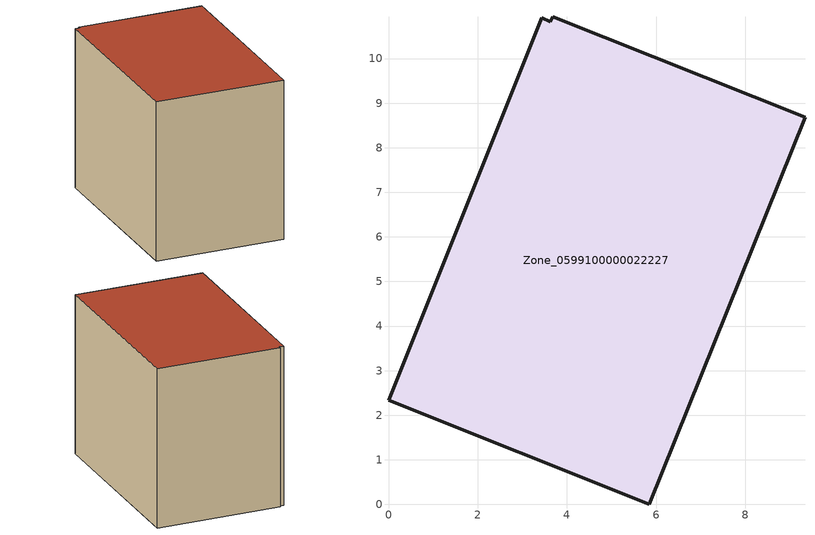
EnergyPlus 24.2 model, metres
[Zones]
Zone_0599100000022227
 floor ground (C_G): 3.44,10.91 3.63,10.83 3.68,10.94 9.34,8.68 5.85,0 0,2.34 z0.28
 wall outside (C_F): 3.44,10.91 0,2.34 5.85,0 9.34,8.68 3.68,10.94 3.63,10.83 3.44,10.91 z0.28:8.13
 roof outside (C_R): 3.63,10.83 3.44,10.91 0,2.34 5.85,0 9.34,8.68 3.68,10.94 z8.13
[BUILDING]
Pand.0599100000022227: North Axis=0; Terrain=City; Loads Convergence Tolerance Value=0.04; Temperature Convergence Tolerance Value=0.4; Solar Distribution=FullExterior; Maximum Number of Warmup Days=25; Minimum Number of Warmup Days=1
[Site:Location]
Rotterdam.The.Hague.AP_ZH_NLD Design_Conditions: Latitude=51.96; Longitude=4.45; Time Zone=1; Elevation=-4.5
[SITE:GROUNDTEMPERATURE:BUILDINGSURFACE]
18, 18, 18, 18, 18, 18, 18, 18, 18, 18, 18, 18
[MATERIAL] Thermal Absorptance=0.9; Solar Absorptance=0.7; Visible Absorptance=0.7
Name | Roughness | Thickness | Conductivity | Density | Specific Heat
G.TC.1965-1974 | MediumSmooth | 0.15 | 0.882353 | 540 | 1210
F.TC.1965-1974 | Rough | 0.3 | 0.697674 | 1920 | 840
R.TC.1965-1974 | MediumRough | 0.2 | 0.232558 | 1500 | 1000
[CONSTRUCTION]
C_G: G.TC.1965-1974
C_F: F.TC.1965-1974
C_R: R.TC.1965-1974
[ZONE]
Zone_0599100000022227: Type=1; Multiplier=1; Ceiling Height=Autocalculate; Volume=Autocalculate; Floor Area=autocalculate; Part of Total Floor Area=Yes
[ZONEINFILTRATION:DESIGNFLOWRATE]
Infil_Zone_0599100000022227: Zone or ZoneList or Space or SpaceList=Zone_0599100000022227; Schedule=AlwaysOn; Design Flow Rate Calculation Method=Flow/Area; Flow Rate per Floor Area=0.003; Constant Term Coefficient=1; Temperature Term Coefficient=0; Velocity Term Coefficient=0; Velocity Squared Term Coefficient=0
[HVACTEMPLATE:ZONE:IDEALLOADSAIRSYSTEM]
Zone_0599100000022227: Maximum Heating Supply Air Temperature=50; Minimum Cooling Supply Air Temperature=13; Maximum Heating Supply Air Humidity Ratio=0.0156; Minimum Cooling Supply Air Humidity Ratio=0.0077; Heating Limit=NoLimit; Cooling Limit=NoLimit; Dehumidification Control Type=ConstantSensibleHeatRatio; Cooling Sensible Heat Ratio=0.7; Dehumidification Setpoint=60; Humidification Control Type=None; Humidification Setpoint=30; Outdoor Air Method=None; Outdoor Air Flow Rate per Person=0.00944; Outdoor Air Flow Rate per Zone Floor Area=0; Outdoor Air Flow Rate per Zone=0; Demand Controlled Ventilation Type=None; Outdoor Air Economizer Type=NoEconomizer; Heat Recovery Type=None; Sensible Heat Recovery Effectiveness=0.7; Latent Heat Recovery Effectiveness=0.65
[ZONECONTROL:THERMOSTAT]
ThermostatControl_Zone_0599100000022227: Zone or ZoneList=Zone_0599100000022227; Control Type Schedule=DualSetpointControlType; Control 1=Thermostat_Zone_0599100000022227; Temperature Difference Between Cutout And Setpoint=0
[THERMOSTATSETPOINT:DUALSETPOINT]
Thermostat_Zone_0599100000022227: Heating Setpoint Temperature Schedule=HeatingSetpoint_Zone_0599100000022227; Cooling Setpoint Temperature Schedule=CoolingSetpoint_Zone_0599100000022227
[SCHEDULE:COMPACT]
HeatingSetpoint_Zone_0599100000022227: Through: 12/31, For: AllDays, Until: 24:00, 21
CoolingSetpoint_Zone_0599100000022227: Through: 12/31, For: AllDays, Until: 24:00, 24
DualSetpointControlType: Through: 12/31, For: AllDays, Until: 24:00, 4
AlwaysOn: Through: 12/31, For: AllDays, Until: 24:00, 1
